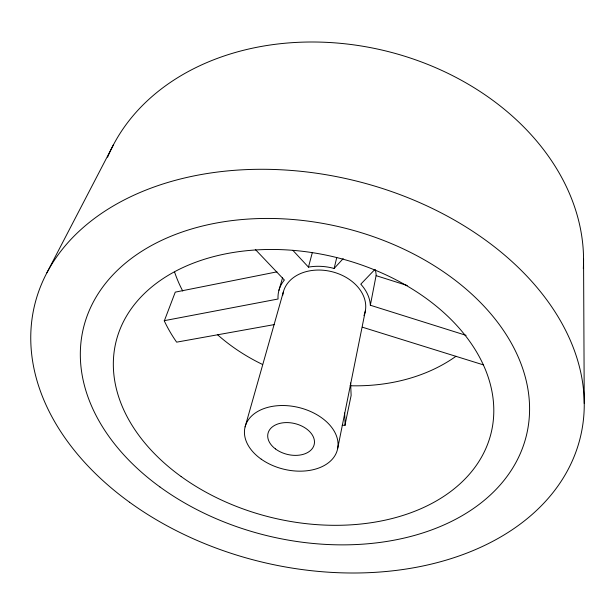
<?xml version="1.0" encoding="UTF-8"?>
<svg xmlns="http://www.w3.org/2000/svg" width="615" height="615" viewBox="0 0 615 615"><rect width="100%" height="100%" fill="white"/><g stroke="black" fill="none" stroke-linecap="round" stroke-linejoin="round"><path stroke-width="0.92" d="M342.186 425.234A176.267 132.755 13.6 0 0 344.923 425.311L351.134 395.43L350.612 382.976M466.124 335.36L370.345 305.24L376.165 275.182A45.472 34.878 13.6 0 0 375.212 269.555M337.712 448.266L365.356 310.829M292.863 250.343L308.461 267.125L310.221 266.833A46.778 35.063 13.6 0 1 332.308 267.986L334.13 268.463L336.751 257.547M308.461 267.125L312.312 252.634M245.101 426.887L283.338 292.002M278.933 290.341L282.585 277.665M274.375 324.574L176.643 342.155A176.267 132.755 13.6 0 1 164.305 320.915L175.267 292.133L276.965 271.853M46.901 272.776L113.544 144.594M483.482 364.903L362.366 327.195M334.13 268.463L343.185 258.623M374.658 269.693L360.782 284.184L361.182 284.614A46.778 35.063 13.6 0 1 370.33 304.74L370.345 305.24M164.205 320.692L278.057 299.013L277.995 297.622A46.778 35.063 13.6 0 1 284.045 280.425L284.376 280.033L255.34 249.482M376.188 275.674L407.238 285.498M344.608 412.949L345.2 425.311M583.558 259.007L584.25 403.494M107.587 157.24A246.469 192.341 13.6 0 1 382.745 50.238A246.469 192.341 13.6 0 1 583.32 268.632M455.992 356.277A169.717 131.741 13.6 0 1 350.127 385.743M262.428 364.411A169.717 131.741 13.6 0 1 217.564 334.745M182.74 291.041A169.717 131.741 13.6 0 1 174.622 272.168M282.731 295.254A42.097 31.55 13.6 0 1 332.008 271.715A42.097 31.55 13.6 0 1 363.972 315.58M129.604 502.271A280.755 196.27 13.6 0 0 580.053 438.495A280.755 196.27 13.6 0 0 212.844 172.669A280.755 196.27 13.6 0 0 129.604 502.271M275.412 448.896A23.762 15.867 13.6 0 0 313.965 445.345A23.762 15.867 13.6 0 0 283.884 422.713A23.762 15.867 13.6 0 0 275.412 448.896M261.237 459.174A47.54 31.749 13.6 0 0 337.358 449.888A47.54 31.749 13.6 0 0 275.128 405.962A47.54 31.749 13.6 0 0 261.237 459.174M181.141 476.54A193.025 134.008 13.6 0 0 490.878 433.967A193.025 134.008 13.6 0 0 238.682 251.666A193.025 134.008 13.6 0 0 181.141 476.54M159.877 486.911A227.896 158.608 13.6 0 0 526.01 437.05A227.896 158.608 13.6 0 0 228.98 221A227.896 158.608 13.6 0 0 159.877 486.911"/></g></svg>
